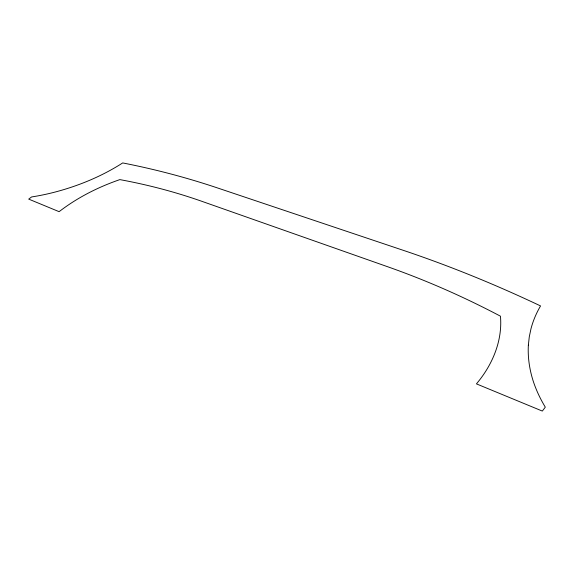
<?xml version="1.0" encoding="UTF-8"?>
<svg xmlns="http://www.w3.org/2000/svg" width="574" height="574" viewBox="0 0 574 574"><rect width="100%" height="100%" fill="white"/><g stroke="black" fill="none" stroke-linecap="round" stroke-linejoin="round"><path stroke-width="0.86" d="M528.353 345.175C527.693 357.006 529.415 368.867 532.916 380.167A231.645 149.039 7.3 0 0 545.3 407.153L542.33 411.07L476.427 383.87C492.248 365.229 502.666 340.97 500.449 316.181C464.51 297.232 427.264 280.751 388.964 267.204L200.785 200.943C174.417 191.723 147.31 184.663 119.844 179.612C98.118 187.102 77.339 197.599 59.115 211.67L28.7 199.113L31.613 196.947A124.666 57.235 -20.8 0 0 55.57 191.931C79.205 185.639 102.086 176.161 122.7 162.93C154.506 169.151 185.911 177.388 216.642 187.655L404.864 250.86C451.15 266.465 496.417 285.027 540.557 305.935A194.93 127.371 6.2 0 0 530.986 328.759L529.278 336.859L528.353 345.175"/></g></svg>
